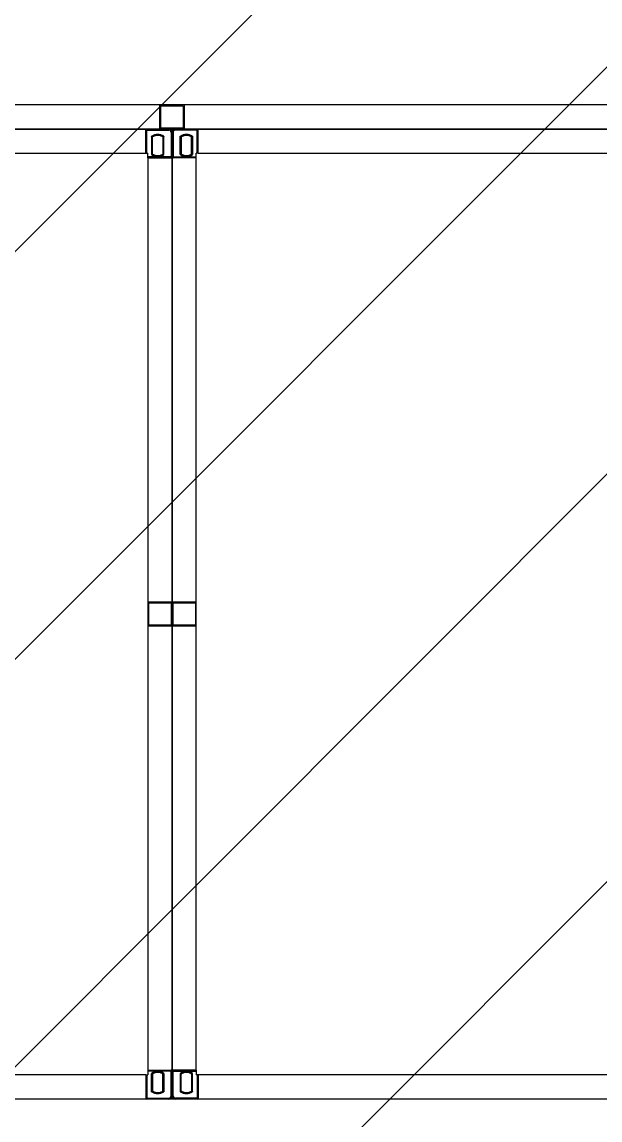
# Model space of a CAD drawing. Header units: millimetres. Extents: x 4133871 to 4440428, y -545651 to -495191.
# Drawn here: x 4199450.8 to 4199665.5, y -501090.8 to -500683.3 of the extents above; entities that cross this region are included whole.
import ezdxf

# ---------------------------------------------------------------- set-up
doc = ezdxf.new("R2010")
doc.units = ezdxf.units.MM
doc.header["$LTSCALE"] = 60
doc.layers.add('3', color=3, linetype='Continuous')

# ---------------------------------------------------------------- blocks, each defined once
blk = doc.blocks.new('KEY PLAN_NEW')
at = {"color": 253}
for p, q in [((-1287.42, -1488.94), (-1580.3, -1488.94)), ((-1405.36, -1491.94), (-1405.36, -1488.94)), ((-1402.36, -1488.94), (-1405.36, -1488.94)), ((-1405.24, -1489.06), (-1402.48, -1489.06)), ((-1405.24, -1489.06), (-1402.48, -1489.06)), ((-1405.24, -1491.82), (-1405.24, -1489.06)), ((-1402.48, -1489.06), (-1402.48, -1491.82)), ((-1402.36, -1488.94), (-1402.36, -1491.94)), ((-1405.36, -1491.94), (-1402.36, -1491.94)), ((-1402.48, -1491.82), (-1405.24, -1491.82)), ((-1460.62, -1494.94), (-1407.1, -1494.94)), ((-1407.1, -1494.94), (-1406.86, -1494.94)), ((-1406.86, -1495.5), (-1406.86, -1494.94)), ((-1406.86, -1495.5), (-1406.86, -1608.38)), ((-1400.62, -1494.94), (-1400.86, -1494.94)), ((-1400.86, -1495.5), (-1400.86, -1494.94)), ((-1400.86, -1608.38), (-1400.86, -1495.5)), ((-1400.62, -1494.94), (-1347.1, -1494.94)), ((-1406.86, -1550.44), (-1406.86, -1553.44)), ((-1406.86, -1550.44), (-1403.86, -1550.44)), ((-1406.74, -1553.32), (-1406.74, -1550.56)), ((-1406.74, -1550.56), (-1403.98, -1550.56)), ((-1403.98, -1550.56), (-1403.98, -1553.32)), ((-1403.98, -1550.56), (-1403.98, -1553.32)), ((-1403.86, -1553.44), (-1403.86, -1550.44)), ((-1403.86, -1550.44), (-1403.86, -1553.44)), ((-1403.86, -1550.44), (-1400.86, -1550.44)), ((-1403.74, -1553.32), (-1403.74, -1550.56)), ((-1403.74, -1550.56), (-1400.98, -1550.56)), ((-1400.98, -1550.56), (-1400.98, -1553.32)), ((-1400.98, -1550.56), (-1400.98, -1553.32)), ((-1400.86, -1553.44), (-1400.86, -1550.44)), ((-1403.86, -1553.44), (-1406.86, -1553.44)), ((-1403.98, -1553.32), (-1406.74, -1553.32)), ((-1400.86, -1553.44), (-1403.86, -1553.44)), ((-1400.98, -1553.32), (-1403.74, -1553.32)), ((-1406.86, -1608.38), (-1406.86, -1608.94)), ((-1400.86, -1608.38), (-1400.86, -1608.94)), ((-1407.1, -1608.94), (-1460.62, -1608.94)), ((-1407.1, -1608.94), (-1406.86, -1608.94)), ((-1400.62, -1608.94), (-1400.86, -1608.94)), ((-1347.1, -1608.94), (-1400.62, -1608.94))]:
    blk.add_line(p, q, dxfattribs=at)
at = {"color": 253, "linetype": 'Continuous'}
for p, q in [((-1407.1, -1494.94), (-1407.1, -1491.94)), ((-1407.1, -1492.06), (-1406.98, -1492.06)), ((-1406.98, -1491.94), (-1406.98, -1492.06)), ((-1406.98, -1494.94), (-1406.98, -1492.06)), ((-1406.98, -1492.06), (-1404.27, -1492.06)), ((-1406.4, -1492.84), (-1406.4, -1495.1)), ((-1406.28, -1495.04), (-1406.28, -1492.91)), ((-1405.01, -1492.91), (-1405.01, -1495.04)), ((-1404.89, -1495.1), (-1404.89, -1492.84)), ((-1404.27, -1492.06), (-1404.27, -1491.94)), ((-1403.98, -1492.06), (-1403.98, -1492.06)), ((-1403.98, -1492.06), (-1403.98, -1492.06)), ((-1403.98, -1492.35), (-1403.86, -1492.35)), ((-1403.98, -1492.35), (-1403.98, -1495.38)), ((-1403.74, -1492.35), (-1403.86, -1492.35)), ((-1403.74, -1492.06), (-1403.74, -1492.06)), ((-1403.74, -1492.06), (-1403.74, -1492.06)), ((-1403.74, -1492.35), (-1403.74, -1495.38)), ((-1403.45, -1492.06), (-1403.45, -1491.94)), ((-1400.74, -1492.06), (-1403.45, -1492.06)), ((-1402.84, -1495.1), (-1402.84, -1492.84)), ((-1402.72, -1492.91), (-1402.72, -1495.04)), ((-1401.45, -1495.04), (-1401.45, -1492.91)), ((-1401.33, -1492.84), (-1401.33, -1495.1)), ((-1400.74, -1491.94), (-1400.74, -1492.06)), ((-1400.62, -1492.06), (-1400.74, -1492.06)), ((-1400.74, -1494.94), (-1400.74, -1492.06)), ((-1400.62, -1494.94), (-1400.62, -1491.94)), ((-1403.98, -1495.38), (-1406.86, -1495.38)), ((-1406.86, -1495.5), (-1403.86, -1495.5)), ((-1403.98, -1495.5), (-1403.98, -1495.38)), ((-1403.98, -1495.38), (-1403.86, -1495.38)), ((-1403.74, -1495.38), (-1403.86, -1495.38)), ((-1400.86, -1495.5), (-1403.86, -1495.5)), ((-1403.74, -1495.5), (-1403.74, -1495.38)), ((-1403.74, -1495.38), (-1400.86, -1495.38)), ((-1406.86, -1608.38), (-1403.86, -1608.38)), ((-1403.98, -1608.38), (-1403.98, -1608.5)), ((-1400.86, -1608.38), (-1403.86, -1608.38)), ((-1403.74, -1608.38), (-1403.74, -1608.5)), ((-1407.1, -1608.94), (-1407.1, -1611.94)), ((-1406.98, -1608.94), (-1406.98, -1611.82)), ((-1403.98, -1608.5), (-1406.86, -1608.5)), ((-1406.4, -1611.04), (-1406.4, -1608.78)), ((-1406.28, -1608.85), (-1406.28, -1610.98)), ((-1405.01, -1610.98), (-1405.01, -1608.85)), ((-1404.89, -1608.78), (-1404.89, -1611.04)), ((-1403.98, -1608.5), (-1403.86, -1608.5)), ((-1403.98, -1611.53), (-1403.98, -1608.5)), ((-1403.74, -1608.5), (-1403.86, -1608.5)), ((-1403.74, -1608.5), (-1400.86, -1608.5)), ((-1403.74, -1611.53), (-1403.74, -1608.5)), ((-1402.84, -1608.78), (-1402.84, -1611.04)), ((-1402.72, -1610.98), (-1402.72, -1608.85)), ((-1401.45, -1608.85), (-1401.45, -1610.98)), ((-1401.33, -1611.04), (-1401.33, -1608.78)), ((-1400.74, -1608.94), (-1400.74, -1611.82)), ((-1400.62, -1608.94), (-1400.62, -1611.94)), ((-1407.1, -1611.82), (-1406.98, -1611.82)), ((-1406.98, -1611.94), (-1406.98, -1611.82)), ((-1406.98, -1611.82), (-1404.27, -1611.82)), ((-1404.27, -1611.82), (-1404.27, -1611.94)), ((-1403.98, -1611.53), (-1403.86, -1611.53)), ((-1403.98, -1611.82), (-1403.98, -1611.82)), ((-1403.98, -1611.82), (-1403.98, -1611.82)), ((-1403.74, -1611.53), (-1403.86, -1611.53)), ((-1403.74, -1611.82), (-1403.74, -1611.82)), ((-1403.74, -1611.82), (-1403.74, -1611.82)), ((-1403.45, -1611.82), (-1403.45, -1611.94)), ((-1400.74, -1611.82), (-1403.45, -1611.82)), ((-1400.74, -1611.94), (-1400.74, -1611.82)), ((-1400.62, -1611.82), (-1400.74, -1611.82))]:
    blk.add_line(p, q, dxfattribs=at)
at = {"color": 253}
for points in [[(-1583.86, -1491.94), (-1583.86, -1431.94), (-1283.86, -1431.94), (-1283.86, -1491.94)], [(-1463.86, -1491.94), (-1403.86, -1491.94), (-1403.86, -1611.94), (-1463.86, -1611.94)], [(-1403.86, -1491.94), (-1343.86, -1491.94), (-1343.86, -1611.94), (-1403.86, -1611.94)]]:
    blk.add_lwpolyline(points, close=True, dxfattribs=at)
at = {"color": 253, "linetype": 'Continuous'}
for centre, radius, start, end in [((-1406.98, -1492.06), 0.12, 90, 180), ((-1405.64, -1493.97), 1.36, 56.2792, 123.7208), ((-1405.64, -1493.97), 1.24, 59.1964, 120.8036), ((-1404.27, -1492.35), 0.41, 0, 90), ((-1404.27, -1492.35), 0.29, 0, 90), ((-1403.45, -1492.35), 0.41, 90, 180), ((-1403.45, -1492.35), 0.29, 90, 180), ((-1402.08, -1493.97), 1.36, 56.2792, 123.7208), ((-1402.08, -1493.97), 1.24, 59.1964, 120.8036), ((-1400.74, -1492.06), 0.12, 0, 90), ((-1405.64, -1493.97), 1.36, 236.2792, 303.7208), ((-1405.64, -1493.97), 1.24, 239.1964, 300.8036), ((-1403.98, -1495.38), 0.12, 270, 0), ((-1403.74, -1495.38), 0.12, 180, 270), ((-1402.08, -1493.97), 1.36, 236.2792, 303.7208), ((-1402.08, -1493.97), 1.24, 239.1964, 300.8036), ((-1403.98, -1608.5), 0.12, 0, 90), ((-1403.74, -1608.5), 0.12, 90, 180), ((-1405.64, -1609.91), 1.36, 56.2792, 123.7208), ((-1405.64, -1609.91), 1.24, 59.1964, 120.8036), ((-1402.08, -1609.91), 1.36, 56.2792, 123.7208), ((-1402.08, -1609.91), 1.24, 59.1964, 120.8036), ((-1405.64, -1609.91), 1.36, 236.2792, 303.7208), ((-1405.64, -1609.91), 1.24, 239.1964, 300.8036), ((-1402.08, -1609.91), 1.36, 236.2792, 303.7208), ((-1402.08, -1609.91), 1.24, 239.1964, 300.8036), ((-1406.98, -1611.82), 0.12, 180, 270), ((-1404.27, -1611.53), 0.41, 270, 0), ((-1404.27, -1611.53), 0.29, 270, 0), ((-1403.45, -1611.53), 0.41, 180, 270), ((-1403.45, -1611.53), 0.29, 180, 270), ((-1400.74, -1611.82), 0.12, 270, 0)]:
    blk.add_arc(centre, radius, start, end, dxfattribs=at)
for points, knots in [([(-1406.28, -1492.91), (-1406.28, -1492.91, 46), (-1406.28, -1492.91, 46), (-1406.28, -1492.91, 46), (-1406.28, -1492.91, 46), (-1406.28, -1492.91, 46), (-1406.28, -1492.91, 46), (-1406.28, -1492.91, 46), (-1406.28, -1492.91, 46), (-1406.28, -1492.91, 46), (-1406.28, -1492.9, 46), (-1406.29, -1492.9, 46), (-1406.29, -1492.9, 46), (-1406.29, -1492.9, 46), (-1406.29, -1492.9, 46), (-1406.29, -1492.9, 46), (-1406.3, -1492.9, 46), (-1406.3, -1492.9, 46), (-1406.3, -1492.9, 46), (-1406.3, -1492.9, 46), (-1406.3, -1492.89, 46), (-1406.3, -1492.89, 46), (-1406.31, -1492.89, 46), (-1406.31, -1492.89, 46), (-1406.32, -1492.89, 46), (-1406.32, -1492.89, 46), (-1406.32, -1492.88, 46), (-1406.32, -1492.88, 46), (-1406.32, -1492.88, 46), (-1406.32, -1492.88, 46), (-1406.33, -1492.88, 46), (-1406.33, -1492.88, 46), (-1406.34, -1492.88, 46), (-1406.34, -1492.87, 46), (-1406.35, -1492.87, 46), (-1406.35, -1492.87, 46), (-1406.35, -1492.87, 46), (-1406.35, -1492.87, 46), (-1406.36, -1492.86, 46), (-1406.36, -1492.86, 46), (-1406.36, -1492.86, 46), (-1406.36, -1492.86, 46), (-1406.37, -1492.86, 46), (-1406.37, -1492.86, 46), (-1406.38, -1492.85, 46), (-1406.38, -1492.85, 46), (-1406.39, -1492.85, 46), (-1406.39, -1492.85, 46), (-1406.39, -1492.84, 46), (-1406.39, -1492.84, 46), (-1406.39, -1492.84, 46), (-1406.4, -1492.84, 46), (-1406.4, -1492.84, 46), (-1406.4, -1492.84, 46)], [0, 0, 0, 0, 0.06206, 0.12459, 0.12459, 0.155854, 0.155854, 0.171487, 0.171487, 0.187119, 0.187119, 0.249648, 0.249648, 0.312178, 0.312178, 0.343442, 0.343442, 0.359075, 0.359075, 0.374707, 0.374707, 0.437236, 0.437236, 0.499766, 0.499766, 0.53103, 0.53103, 0.546663, 0.546663, 0.562295, 0.562295, 0.624824, 0.624824, 0.687353, 0.687353, 0.749883, 0.749883, 0.765515, 0.765515, 0.781147, 0.781147, 0.812412, 0.812412, 0.874941, 0.874941, 0.937471, 0.937471, 0.968735, 0.968735, 0.984368, 0.992184, 0.992184, 1, 1, 1, 1]), ([(-1404.89, -1492.84), (-1404.89, -1492.84, 46), (-1404.89, -1492.84, 46), (-1404.89, -1492.84, 46), (-1404.89, -1492.84, 46), (-1404.89, -1492.84, 46), (-1404.89, -1492.85, 46), (-1404.9, -1492.85, 46), (-1404.9, -1492.85, 46), (-1404.91, -1492.85, 46), (-1404.91, -1492.86, 46), (-1404.92, -1492.86, 46), (-1404.92, -1492.86, 46), (-1404.92, -1492.86, 46), (-1404.93, -1492.86, 46), (-1404.93, -1492.86, 46), (-1404.93, -1492.87, 46), (-1404.93, -1492.87, 46), (-1404.93, -1492.87, 46), (-1404.94, -1492.87, 46), (-1404.94, -1492.87, 46), (-1404.95, -1492.88, 46), (-1404.95, -1492.88, 46), (-1404.96, -1492.88, 46), (-1404.96, -1492.88, 46), (-1404.96, -1492.88, 46), (-1404.96, -1492.88, 46), (-1404.96, -1492.88, 46), (-1404.97, -1492.89, 46), (-1404.97, -1492.89, 46), (-1404.97, -1492.89, 46), (-1404.97, -1492.89, 46), (-1404.98, -1492.89, 46), (-1404.98, -1492.89, 46), (-1404.99, -1492.9, 46), (-1404.99, -1492.9, 46), (-1404.99, -1492.9, 46), (-1404.99, -1492.9, 46), (-1404.99, -1492.9, 46), (-1404.99, -1492.9, 46), (-1404.99, -1492.9, 46), (-1404.99, -1492.9, 46), (-1405, -1492.9, 46), (-1405, -1492.9, 46), (-1405, -1492.91, 46), (-1405, -1492.91, 46), (-1405, -1492.91, 46), (-1405, -1492.91, 46), (-1405, -1492.91, 46), (-1405, -1492.91, 46), (-1405.01, -1492.91, 46), (-1405.01, -1492.91, 46), (-1405.01, -1492.91, 46), (-1405.01, -1492.91, 46)], [0, 0, 0, 0, 0.00782, 0.00782, 0.015639, 0.031279, 0.031279, 0.062557, 0.062557, 0.125114, 0.125114, 0.187671, 0.187671, 0.21895, 0.21895, 0.234589, 0.234589, 0.250228, 0.250228, 0.312785, 0.312785, 0.375342, 0.375342, 0.437899, 0.437899, 0.453538, 0.453538, 0.469178, 0.469178, 0.500456, 0.500456, 0.563013, 0.563013, 0.62557, 0.62557, 0.641209, 0.641209, 0.656849, 0.656849, 0.688127, 0.688127, 0.750684, 0.750684, 0.813241, 0.813241, 0.828881, 0.828881, 0.84452, 0.84452, 0.875798, 0.875798, 0.938355, 1, 1, 1, 1]), ([(-1402.84, -1492.84), (-1402.84, -1492.84, 46), (-1402.84, -1492.84, 46), (-1402.83, -1492.84, 46), (-1402.83, -1492.84, 46), (-1402.83, -1492.84, 46), (-1402.83, -1492.85, 46), (-1402.83, -1492.85, 46), (-1402.82, -1492.85, 46), (-1402.82, -1492.85, 46), (-1402.81, -1492.86, 46), (-1402.81, -1492.86, 46), (-1402.8, -1492.86, 46), (-1402.8, -1492.86, 46), (-1402.8, -1492.86, 46), (-1402.8, -1492.86, 46), (-1402.79, -1492.87, 46), (-1402.79, -1492.87, 46), (-1402.79, -1492.87, 46), (-1402.79, -1492.87, 46), (-1402.78, -1492.87, 46), (-1402.78, -1492.88, 46), (-1402.77, -1492.88, 46), (-1402.77, -1492.88, 46), (-1402.76, -1492.88, 46), (-1402.76, -1492.88, 46), (-1402.76, -1492.88, 46), (-1402.76, -1492.88, 46), (-1402.76, -1492.89, 46), (-1402.76, -1492.89, 46), (-1402.75, -1492.89, 46), (-1402.75, -1492.89, 46), (-1402.74, -1492.89, 46), (-1402.74, -1492.89, 46), (-1402.74, -1492.9, 46), (-1402.74, -1492.9, 46), (-1402.74, -1492.9, 46), (-1402.74, -1492.9, 46), (-1402.73, -1492.9, 46), (-1402.73, -1492.9, 46), (-1402.73, -1492.9, 46), (-1402.73, -1492.9, 46), (-1402.73, -1492.9, 46), (-1402.72, -1492.9, 46), (-1402.72, -1492.91, 46), (-1402.72, -1492.91, 46), (-1402.72, -1492.91, 46), (-1402.72, -1492.91, 46), (-1402.72, -1492.91, 46), (-1402.72, -1492.91, 46), (-1402.72, -1492.91, 46), (-1402.72, -1492.91, 46), (-1402.72, -1492.91, 46), (-1402.72, -1492.91, 46)], [0, 0, 0, 0, 0.00782, 0.00782, 0.015639, 0.031279, 0.031279, 0.062557, 0.062557, 0.125114, 0.125114, 0.187671, 0.187671, 0.21895, 0.21895, 0.234589, 0.234589, 0.250228, 0.250228, 0.312785, 0.312785, 0.375342, 0.375342, 0.437899, 0.437899, 0.453538, 0.453538, 0.469178, 0.469178, 0.500456, 0.500456, 0.563013, 0.563013, 0.62557, 0.62557, 0.641209, 0.641209, 0.656849, 0.656849, 0.688127, 0.688127, 0.750684, 0.750684, 0.813241, 0.813241, 0.828881, 0.828881, 0.84452, 0.84452, 0.875798, 0.875798, 0.938355, 1, 1, 1, 1]), ([(-1401.45, -1492.91), (-1401.45, -1492.91, 46), (-1401.45, -1492.91, 46), (-1401.45, -1492.91, 46), (-1401.44, -1492.91, 46), (-1401.44, -1492.91, 46), (-1401.44, -1492.91, 46), (-1401.44, -1492.91, 46), (-1401.44, -1492.91, 46), (-1401.44, -1492.91, 46), (-1401.44, -1492.9, 46), (-1401.44, -1492.9, 46), (-1401.43, -1492.9, 46), (-1401.43, -1492.9, 46), (-1401.43, -1492.9, 46), (-1401.43, -1492.9, 46), (-1401.43, -1492.9, 46), (-1401.43, -1492.9, 46), (-1401.43, -1492.9, 46), (-1401.43, -1492.9, 46), (-1401.42, -1492.89, 46), (-1401.42, -1492.89, 46), (-1401.41, -1492.89, 46), (-1401.41, -1492.89, 46), (-1401.41, -1492.89, 46), (-1401.41, -1492.89, 46), (-1401.4, -1492.88, 46), (-1401.4, -1492.88, 46), (-1401.4, -1492.88, 46), (-1401.4, -1492.88, 46), (-1401.4, -1492.88, 46), (-1401.39, -1492.88, 46), (-1401.39, -1492.88, 46), (-1401.38, -1492.87, 46), (-1401.38, -1492.87, 46), (-1401.37, -1492.87, 46), (-1401.37, -1492.87, 46), (-1401.37, -1492.87, 46), (-1401.37, -1492.86, 46), (-1401.37, -1492.86, 46), (-1401.36, -1492.86, 46), (-1401.36, -1492.86, 46), (-1401.36, -1492.86, 46), (-1401.35, -1492.86, 46), (-1401.35, -1492.85, 46), (-1401.34, -1492.85, 46), (-1401.34, -1492.85, 46), (-1401.33, -1492.85, 46), (-1401.33, -1492.84, 46), (-1401.33, -1492.84, 46), (-1401.33, -1492.84, 46), (-1401.33, -1492.84, 46), (-1401.33, -1492.84, 46), (-1401.33, -1492.84, 46)], [0, 0, 0, 0, 0.06206, 0.12459, 0.12459, 0.155854, 0.155854, 0.171487, 0.171487, 0.187119, 0.187119, 0.249648, 0.249648, 0.312178, 0.312178, 0.343442, 0.343442, 0.359075, 0.359075, 0.374707, 0.374707, 0.437236, 0.437236, 0.499766, 0.499766, 0.53103, 0.53103, 0.546663, 0.546663, 0.562295, 0.562295, 0.624824, 0.624824, 0.687353, 0.687353, 0.749883, 0.749883, 0.765515, 0.765515, 0.781147, 0.781147, 0.812412, 0.812412, 0.874941, 0.874941, 0.937471, 0.937471, 0.968735, 0.968735, 0.984368, 0.992184, 0.992184, 1, 1, 1, 1]), ([(-1406.28, -1495.04), (-1406.28, -1495.04, 46), (-1406.28, -1495.04, 46), (-1406.28, -1495.04, 46), (-1406.28, -1495.04, 46), (-1406.28, -1495.04, 46), (-1406.28, -1495.04, 46), (-1406.28, -1495.04, 46), (-1406.28, -1495.04, 46), (-1406.28, -1495.04, 46), (-1406.28, -1495.04, 46), (-1406.29, -1495.04, 46), (-1406.29, -1495.05, 46), (-1406.29, -1495.05, 46), (-1406.29, -1495.05, 46), (-1406.29, -1495.05, 46), (-1406.3, -1495.05, 46), (-1406.3, -1495.05, 46), (-1406.3, -1495.05, 46), (-1406.3, -1495.05, 46), (-1406.3, -1495.05, 46), (-1406.3, -1495.05, 46), (-1406.31, -1495.06, 46), (-1406.31, -1495.06, 46), (-1406.32, -1495.06, 46), (-1406.32, -1495.06, 46), (-1406.32, -1495.06, 46), (-1406.32, -1495.06, 46), (-1406.32, -1495.06, 46), (-1406.32, -1495.06, 46), (-1406.33, -1495.07, 46), (-1406.33, -1495.07, 46), (-1406.34, -1495.07, 46), (-1406.34, -1495.07, 46), (-1406.35, -1495.08, 46), (-1406.35, -1495.08, 46), (-1406.35, -1495.08, 46), (-1406.35, -1495.08, 46), (-1406.36, -1495.08, 46), (-1406.36, -1495.08, 46), (-1406.36, -1495.09, 46), (-1406.36, -1495.09, 46), (-1406.37, -1495.09, 46), (-1406.37, -1495.09, 46), (-1406.38, -1495.09, 46), (-1406.38, -1495.1, 46), (-1406.39, -1495.1, 46), (-1406.39, -1495.1, 46), (-1406.39, -1495.1, 46), (-1406.39, -1495.1, 46), (-1406.39, -1495.1, 46), (-1406.4, -1495.1, 46), (-1406.4, -1495.1, 46), (-1406.4, -1495.1, 46)], [0, 0, 0, 0, 0.06206, 0.12459, 0.12459, 0.155854, 0.155854, 0.171487, 0.171487, 0.187119, 0.187119, 0.249648, 0.249648, 0.312178, 0.312178, 0.343442, 0.343442, 0.359075, 0.359075, 0.374707, 0.374707, 0.437236, 0.437236, 0.499766, 0.499766, 0.53103, 0.53103, 0.546663, 0.546663, 0.562295, 0.562295, 0.624824, 0.624824, 0.687353, 0.687353, 0.749883, 0.749883, 0.765515, 0.765515, 0.781147, 0.781147, 0.812412, 0.812412, 0.874941, 0.874941, 0.937471, 0.937471, 0.968735, 0.968735, 0.984368, 0.992184, 0.992184, 1, 1, 1, 1]), ([(-1404.89, -1495.1), (-1404.89, -1495.1, 46), (-1404.89, -1495.1, 46), (-1404.89, -1495.1, 46), (-1404.89, -1495.1, 46), (-1404.89, -1495.1, 46), (-1404.89, -1495.1, 46), (-1404.9, -1495.1, 46), (-1404.9, -1495.1, 46), (-1404.91, -1495.09, 46), (-1404.91, -1495.09, 46), (-1404.92, -1495.09, 46), (-1404.92, -1495.09, 46), (-1404.92, -1495.09, 46), (-1404.93, -1495.08, 46), (-1404.93, -1495.08, 46), (-1404.93, -1495.08, 46), (-1404.93, -1495.08, 46), (-1404.93, -1495.08, 46), (-1404.94, -1495.08, 46), (-1404.94, -1495.07, 46), (-1404.95, -1495.07, 46), (-1404.95, -1495.07, 46), (-1404.96, -1495.07, 46), (-1404.96, -1495.06, 46), (-1404.96, -1495.06, 46), (-1404.96, -1495.06, 46), (-1404.96, -1495.06, 46), (-1404.97, -1495.06, 46), (-1404.97, -1495.06, 46), (-1404.97, -1495.06, 46), (-1404.97, -1495.06, 46), (-1404.98, -1495.05, 46), (-1404.98, -1495.05, 46), (-1404.99, -1495.05, 46), (-1404.99, -1495.05, 46), (-1404.99, -1495.05, 46), (-1404.99, -1495.05, 46), (-1404.99, -1495.05, 46), (-1404.99, -1495.05, 46), (-1404.99, -1495.05, 46), (-1404.99, -1495.05, 46), (-1405, -1495.04, 46), (-1405, -1495.04, 46), (-1405, -1495.04, 46), (-1405, -1495.04, 46), (-1405, -1495.04, 46), (-1405, -1495.04, 46), (-1405, -1495.04, 46), (-1405, -1495.04, 46), (-1405.01, -1495.04, 46), (-1405.01, -1495.04, 46), (-1405.01, -1495.04, 46), (-1405.01, -1495.04, 46)], [0, 0, 0, 0, 0.00782, 0.00782, 0.015639, 0.031279, 0.031279, 0.062557, 0.062557, 0.125114, 0.125114, 0.187671, 0.187671, 0.21895, 0.21895, 0.234589, 0.234589, 0.250228, 0.250228, 0.312785, 0.312785, 0.375342, 0.375342, 0.437899, 0.437899, 0.453538, 0.453538, 0.469178, 0.469178, 0.500456, 0.500456, 0.563013, 0.563013, 0.62557, 0.62557, 0.641209, 0.641209, 0.656849, 0.656849, 0.688127, 0.688127, 0.750684, 0.750684, 0.813241, 0.813241, 0.828881, 0.828881, 0.84452, 0.84452, 0.875798, 0.875798, 0.938355, 1, 1, 1, 1]), ([(-1402.84, -1495.1), (-1402.84, -1495.1, 46), (-1402.84, -1495.1, 46), (-1402.83, -1495.1, 46), (-1402.83, -1495.1, 46), (-1402.83, -1495.1, 46), (-1402.83, -1495.1, 46), (-1402.83, -1495.1, 46), (-1402.82, -1495.1, 46), (-1402.82, -1495.09, 46), (-1402.81, -1495.09, 46), (-1402.81, -1495.09, 46), (-1402.8, -1495.09, 46), (-1402.8, -1495.09, 46), (-1402.8, -1495.08, 46), (-1402.8, -1495.08, 46), (-1402.79, -1495.08, 46), (-1402.79, -1495.08, 46), (-1402.79, -1495.08, 46), (-1402.79, -1495.08, 46), (-1402.78, -1495.07, 46), (-1402.78, -1495.07, 46), (-1402.77, -1495.07, 46), (-1402.77, -1495.07, 46), (-1402.76, -1495.06, 46), (-1402.76, -1495.06, 46), (-1402.76, -1495.06, 46), (-1402.76, -1495.06, 46), (-1402.76, -1495.06, 46), (-1402.76, -1495.06, 46), (-1402.75, -1495.06, 46), (-1402.75, -1495.06, 46), (-1402.74, -1495.05, 46), (-1402.74, -1495.05, 46), (-1402.74, -1495.05, 46), (-1402.74, -1495.05, 46), (-1402.74, -1495.05, 46), (-1402.74, -1495.05, 46), (-1402.73, -1495.05, 46), (-1402.73, -1495.05, 46), (-1402.73, -1495.05, 46), (-1402.73, -1495.05, 46), (-1402.73, -1495.04, 46), (-1402.72, -1495.04, 46), (-1402.72, -1495.04, 46), (-1402.72, -1495.04, 46), (-1402.72, -1495.04, 46), (-1402.72, -1495.04, 46), (-1402.72, -1495.04, 46), (-1402.72, -1495.04, 46), (-1402.72, -1495.04, 46), (-1402.72, -1495.04, 46), (-1402.72, -1495.04, 46), (-1402.72, -1495.04, 46)], [0, 0, 0, 0, 0.00782, 0.00782, 0.015639, 0.031279, 0.031279, 0.062557, 0.062557, 0.125114, 0.125114, 0.187671, 0.187671, 0.21895, 0.21895, 0.234589, 0.234589, 0.250228, 0.250228, 0.312785, 0.312785, 0.375342, 0.375342, 0.437899, 0.437899, 0.453538, 0.453538, 0.469178, 0.469178, 0.500456, 0.500456, 0.563013, 0.563013, 0.62557, 0.62557, 0.641209, 0.641209, 0.656849, 0.656849, 0.688127, 0.688127, 0.750684, 0.750684, 0.813241, 0.813241, 0.828881, 0.828881, 0.84452, 0.84452, 0.875798, 0.875798, 0.938355, 1, 1, 1, 1]), ([(-1401.45, -1495.04), (-1401.45, -1495.04, 46), (-1401.45, -1495.04, 46), (-1401.45, -1495.04, 46), (-1401.44, -1495.04, 46), (-1401.44, -1495.04, 46), (-1401.44, -1495.04, 46), (-1401.44, -1495.04, 46), (-1401.44, -1495.04, 46), (-1401.44, -1495.04, 46), (-1401.44, -1495.04, 46), (-1401.44, -1495.04, 46), (-1401.43, -1495.05, 46), (-1401.43, -1495.05, 46), (-1401.43, -1495.05, 46), (-1401.43, -1495.05, 46), (-1401.43, -1495.05, 46), (-1401.43, -1495.05, 46), (-1401.43, -1495.05, 46), (-1401.43, -1495.05, 46), (-1401.42, -1495.05, 46), (-1401.42, -1495.05, 46), (-1401.41, -1495.06, 46), (-1401.41, -1495.06, 46), (-1401.41, -1495.06, 46), (-1401.41, -1495.06, 46), (-1401.4, -1495.06, 46), (-1401.4, -1495.06, 46), (-1401.4, -1495.06, 46), (-1401.4, -1495.06, 46), (-1401.4, -1495.07, 46), (-1401.39, -1495.07, 46), (-1401.39, -1495.07, 46), (-1401.38, -1495.07, 46), (-1401.38, -1495.08, 46), (-1401.37, -1495.08, 46), (-1401.37, -1495.08, 46), (-1401.37, -1495.08, 46), (-1401.37, -1495.08, 46), (-1401.37, -1495.08, 46), (-1401.36, -1495.09, 46), (-1401.36, -1495.09, 46), (-1401.36, -1495.09, 46), (-1401.35, -1495.09, 46), (-1401.35, -1495.09, 46), (-1401.34, -1495.1, 46), (-1401.34, -1495.1, 46), (-1401.33, -1495.1, 46), (-1401.33, -1495.1, 46), (-1401.33, -1495.1, 46), (-1401.33, -1495.1, 46), (-1401.33, -1495.1, 46), (-1401.33, -1495.1, 46), (-1401.33, -1495.1, 46)], [0, 0, 0, 0, 0.06206, 0.12459, 0.12459, 0.155854, 0.155854, 0.171487, 0.171487, 0.187119, 0.187119, 0.249648, 0.249648, 0.312178, 0.312178, 0.343442, 0.343442, 0.359075, 0.359075, 0.374707, 0.374707, 0.437236, 0.437236, 0.499766, 0.499766, 0.53103, 0.53103, 0.546663, 0.546663, 0.562295, 0.562295, 0.624824, 0.624824, 0.687353, 0.687353, 0.749883, 0.749883, 0.765515, 0.765515, 0.781147, 0.781147, 0.812412, 0.812412, 0.874941, 0.874941, 0.937471, 0.937471, 0.968735, 0.968735, 0.984368, 0.992184, 0.992184, 1, 1, 1, 1]), ([(-1406.28, -1608.85), (-1406.28, -1608.85, 46), (-1406.28, -1608.85, 46), (-1406.28, -1608.85, 46), (-1406.28, -1608.85, 46), (-1406.28, -1608.85, 46), (-1406.28, -1608.85, 46), (-1406.28, -1608.85, 46), (-1406.28, -1608.85, 46), (-1406.28, -1608.85, 46), (-1406.28, -1608.84, 46), (-1406.29, -1608.84, 46), (-1406.29, -1608.84, 46), (-1406.29, -1608.84, 46), (-1406.29, -1608.84, 46), (-1406.29, -1608.84, 46), (-1406.3, -1608.84, 46), (-1406.3, -1608.84, 46), (-1406.3, -1608.84, 46), (-1406.3, -1608.84, 46), (-1406.3, -1608.83, 46), (-1406.3, -1608.83, 46), (-1406.31, -1608.83, 46), (-1406.31, -1608.83, 46), (-1406.32, -1608.83, 46), (-1406.32, -1608.83, 46), (-1406.32, -1608.82, 46), (-1406.32, -1608.82, 46), (-1406.32, -1608.82, 46), (-1406.32, -1608.82, 46), (-1406.33, -1608.82, 46), (-1406.33, -1608.82, 46), (-1406.34, -1608.82, 46), (-1406.34, -1608.81, 46), (-1406.35, -1608.81, 46), (-1406.35, -1608.81, 46), (-1406.35, -1608.81, 46), (-1406.35, -1608.81, 46), (-1406.36, -1608.8, 46), (-1406.36, -1608.8, 46), (-1406.36, -1608.8, 46), (-1406.36, -1608.8, 46), (-1406.37, -1608.8, 46), (-1406.37, -1608.8, 46), (-1406.38, -1608.79, 46), (-1406.38, -1608.79, 46), (-1406.39, -1608.79, 46), (-1406.39, -1608.79, 46), (-1406.39, -1608.78, 46), (-1406.39, -1608.78, 46), (-1406.39, -1608.78, 46), (-1406.4, -1608.78, 46), (-1406.4, -1608.78, 46), (-1406.4, -1608.78, 46)], [0, 0, 0, 0, 0.06206, 0.12459, 0.12459, 0.155854, 0.155854, 0.171487, 0.171487, 0.187119, 0.187119, 0.249648, 0.249648, 0.312178, 0.312178, 0.343442, 0.343442, 0.359075, 0.359075, 0.374707, 0.374707, 0.437236, 0.437236, 0.499766, 0.499766, 0.53103, 0.53103, 0.546663, 0.546663, 0.562295, 0.562295, 0.624824, 0.624824, 0.687353, 0.687353, 0.749883, 0.749883, 0.765515, 0.765515, 0.781147, 0.781147, 0.812412, 0.812412, 0.874941, 0.874941, 0.937471, 0.937471, 0.968735, 0.968735, 0.984368, 0.992184, 0.992184, 1, 1, 1, 1]), ([(-1404.89, -1608.78), (-1404.89, -1608.78, 46), (-1404.89, -1608.78, 46), (-1404.89, -1608.78, 46), (-1404.89, -1608.78, 46), (-1404.89, -1608.78, 46), (-1404.89, -1608.79, 46), (-1404.9, -1608.79, 46), (-1404.9, -1608.79, 46), (-1404.91, -1608.79, 46), (-1404.91, -1608.8, 46), (-1404.92, -1608.8, 46), (-1404.92, -1608.8, 46), (-1404.92, -1608.8, 46), (-1404.93, -1608.8, 46), (-1404.93, -1608.8, 46), (-1404.93, -1608.81, 46), (-1404.93, -1608.81, 46), (-1404.93, -1608.81, 46), (-1404.94, -1608.81, 46), (-1404.94, -1608.81, 46), (-1404.95, -1608.82, 46), (-1404.95, -1608.82, 46), (-1404.96, -1608.82, 46), (-1404.96, -1608.82, 46), (-1404.96, -1608.82, 46), (-1404.96, -1608.82, 46), (-1404.96, -1608.82, 46), (-1404.97, -1608.83, 46), (-1404.97, -1608.83, 46), (-1404.97, -1608.83, 46), (-1404.97, -1608.83, 46), (-1404.98, -1608.83, 46), (-1404.98, -1608.83, 46), (-1404.99, -1608.84, 46), (-1404.99, -1608.84, 46), (-1404.99, -1608.84, 46), (-1404.99, -1608.84, 46), (-1404.99, -1608.84, 46), (-1404.99, -1608.84, 46), (-1404.99, -1608.84, 46), (-1404.99, -1608.84, 46), (-1405, -1608.84, 46), (-1405, -1608.84, 46), (-1405, -1608.85, 46), (-1405, -1608.85, 46), (-1405, -1608.85, 46), (-1405, -1608.85, 46), (-1405, -1608.85, 46), (-1405, -1608.85, 46), (-1405.01, -1608.85, 46), (-1405.01, -1608.85, 46), (-1405.01, -1608.85, 46), (-1405.01, -1608.85, 46)], [0, 0, 0, 0, 0.00782, 0.00782, 0.015639, 0.031279, 0.031279, 0.062557, 0.062557, 0.125114, 0.125114, 0.187671, 0.187671, 0.21895, 0.21895, 0.234589, 0.234589, 0.250228, 0.250228, 0.312785, 0.312785, 0.375342, 0.375342, 0.437899, 0.437899, 0.453538, 0.453538, 0.469178, 0.469178, 0.500456, 0.500456, 0.563013, 0.563013, 0.62557, 0.62557, 0.641209, 0.641209, 0.656849, 0.656849, 0.688127, 0.688127, 0.750684, 0.750684, 0.813241, 0.813241, 0.828881, 0.828881, 0.84452, 0.84452, 0.875798, 0.875798, 0.938355, 1, 1, 1, 1]), ([(-1402.84, -1608.78), (-1402.84, -1608.78, 46), (-1402.84, -1608.78, 46), (-1402.83, -1608.78, 46), (-1402.83, -1608.78, 46), (-1402.83, -1608.78, 46), (-1402.83, -1608.79, 46), (-1402.83, -1608.79, 46), (-1402.82, -1608.79, 46), (-1402.82, -1608.79, 46), (-1402.81, -1608.8, 46), (-1402.81, -1608.8, 46), (-1402.8, -1608.8, 46), (-1402.8, -1608.8, 46), (-1402.8, -1608.8, 46), (-1402.8, -1608.8, 46), (-1402.79, -1608.81, 46), (-1402.79, -1608.81, 46), (-1402.79, -1608.81, 46), (-1402.79, -1608.81, 46), (-1402.78, -1608.81, 46), (-1402.78, -1608.82, 46), (-1402.77, -1608.82, 46), (-1402.77, -1608.82, 46), (-1402.76, -1608.82, 46), (-1402.76, -1608.82, 46), (-1402.76, -1608.82, 46), (-1402.76, -1608.82, 46), (-1402.76, -1608.83, 46), (-1402.76, -1608.83, 46), (-1402.75, -1608.83, 46), (-1402.75, -1608.83, 46), (-1402.74, -1608.83, 46), (-1402.74, -1608.83, 46), (-1402.74, -1608.84, 46), (-1402.74, -1608.84, 46), (-1402.74, -1608.84, 46), (-1402.74, -1608.84, 46), (-1402.73, -1608.84, 46), (-1402.73, -1608.84, 46), (-1402.73, -1608.84, 46), (-1402.73, -1608.84, 46), (-1402.73, -1608.84, 46), (-1402.72, -1608.84, 46), (-1402.72, -1608.85, 46), (-1402.72, -1608.85, 46), (-1402.72, -1608.85, 46), (-1402.72, -1608.85, 46), (-1402.72, -1608.85, 46), (-1402.72, -1608.85, 46), (-1402.72, -1608.85, 46), (-1402.72, -1608.85, 46), (-1402.72, -1608.85, 46), (-1402.72, -1608.85, 46)], [0, 0, 0, 0, 0.00782, 0.00782, 0.015639, 0.031279, 0.031279, 0.062557, 0.062557, 0.125114, 0.125114, 0.187671, 0.187671, 0.21895, 0.21895, 0.234589, 0.234589, 0.250228, 0.250228, 0.312785, 0.312785, 0.375342, 0.375342, 0.437899, 0.437899, 0.453538, 0.453538, 0.469178, 0.469178, 0.500456, 0.500456, 0.563013, 0.563013, 0.62557, 0.62557, 0.641209, 0.641209, 0.656849, 0.656849, 0.688127, 0.688127, 0.750684, 0.750684, 0.813241, 0.813241, 0.828881, 0.828881, 0.84452, 0.84452, 0.875798, 0.875798, 0.938355, 1, 1, 1, 1]), ([(-1401.45, -1608.85), (-1401.45, -1608.85, 46), (-1401.45, -1608.85, 46), (-1401.45, -1608.85, 46), (-1401.44, -1608.85, 46), (-1401.44, -1608.85, 46), (-1401.44, -1608.85, 46), (-1401.44, -1608.85, 46), (-1401.44, -1608.85, 46), (-1401.44, -1608.85, 46), (-1401.44, -1608.84, 46), (-1401.44, -1608.84, 46), (-1401.43, -1608.84, 46), (-1401.43, -1608.84, 46), (-1401.43, -1608.84, 46), (-1401.43, -1608.84, 46), (-1401.43, -1608.84, 46), (-1401.43, -1608.84, 46), (-1401.43, -1608.84, 46), (-1401.43, -1608.84, 46), (-1401.42, -1608.83, 46), (-1401.42, -1608.83, 46), (-1401.41, -1608.83, 46), (-1401.41, -1608.83, 46), (-1401.41, -1608.83, 46), (-1401.41, -1608.83, 46), (-1401.4, -1608.82, 46), (-1401.4, -1608.82, 46), (-1401.4, -1608.82, 46), (-1401.4, -1608.82, 46), (-1401.4, -1608.82, 46), (-1401.39, -1608.82, 46), (-1401.39, -1608.82, 46), (-1401.38, -1608.81, 46), (-1401.38, -1608.81, 46), (-1401.37, -1608.81, 46), (-1401.37, -1608.81, 46), (-1401.37, -1608.81, 46), (-1401.37, -1608.8, 46), (-1401.37, -1608.8, 46), (-1401.36, -1608.8, 46), (-1401.36, -1608.8, 46), (-1401.36, -1608.8, 46), (-1401.35, -1608.8, 46), (-1401.35, -1608.79, 46), (-1401.34, -1608.79, 46), (-1401.34, -1608.79, 46), (-1401.33, -1608.79, 46), (-1401.33, -1608.78, 46), (-1401.33, -1608.78, 46), (-1401.33, -1608.78, 46), (-1401.33, -1608.78, 46), (-1401.33, -1608.78, 46), (-1401.33, -1608.78, 46)], [0, 0, 0, 0, 0.06206, 0.12459, 0.12459, 0.155854, 0.155854, 0.171487, 0.171487, 0.187119, 0.187119, 0.249648, 0.249648, 0.312178, 0.312178, 0.343442, 0.343442, 0.359075, 0.359075, 0.374707, 0.374707, 0.437236, 0.437236, 0.499766, 0.499766, 0.53103, 0.53103, 0.546663, 0.546663, 0.562295, 0.562295, 0.624824, 0.624824, 0.687353, 0.687353, 0.749883, 0.749883, 0.765515, 0.765515, 0.781147, 0.781147, 0.812412, 0.812412, 0.874941, 0.874941, 0.937471, 0.937471, 0.968735, 0.968735, 0.984368, 0.992184, 0.992184, 1, 1, 1, 1]), ([(-1406.28, -1610.98), (-1406.28, -1610.98, 46), (-1406.28, -1610.98, 46), (-1406.28, -1610.98, 46), (-1406.28, -1610.98, 46), (-1406.28, -1610.98, 46), (-1406.28, -1610.98, 46), (-1406.28, -1610.98, 46), (-1406.28, -1610.98, 46), (-1406.28, -1610.98, 46), (-1406.28, -1610.98, 46), (-1406.29, -1610.98, 46), (-1406.29, -1610.99, 46), (-1406.29, -1610.99, 46), (-1406.29, -1610.99, 46), (-1406.29, -1610.99, 46), (-1406.3, -1610.99, 46), (-1406.3, -1610.99, 46), (-1406.3, -1610.99, 46), (-1406.3, -1610.99, 46), (-1406.3, -1610.99, 46), (-1406.3, -1610.99, 46), (-1406.31, -1611, 46), (-1406.31, -1611, 46), (-1406.32, -1611, 46), (-1406.32, -1611, 46), (-1406.32, -1611, 46), (-1406.32, -1611, 46), (-1406.32, -1611, 46), (-1406.32, -1611, 46), (-1406.33, -1611.01, 46), (-1406.33, -1611.01, 46), (-1406.34, -1611.01, 46), (-1406.34, -1611.01, 46), (-1406.35, -1611.02, 46), (-1406.35, -1611.02, 46), (-1406.35, -1611.02, 46), (-1406.35, -1611.02, 46), (-1406.36, -1611.02, 46), (-1406.36, -1611.02, 46), (-1406.36, -1611.03, 46), (-1406.36, -1611.03, 46), (-1406.37, -1611.03, 46), (-1406.37, -1611.03, 46), (-1406.38, -1611.03, 46), (-1406.38, -1611.04, 46), (-1406.39, -1611.04, 46), (-1406.39, -1611.04, 46), (-1406.39, -1611.04, 46), (-1406.39, -1611.04, 46), (-1406.39, -1611.04, 46), (-1406.4, -1611.04, 46), (-1406.4, -1611.04, 46), (-1406.4, -1611.04, 46)], [0, 0, 0, 0, 0.06206, 0.12459, 0.12459, 0.155854, 0.155854, 0.171487, 0.171487, 0.187119, 0.187119, 0.249648, 0.249648, 0.312178, 0.312178, 0.343442, 0.343442, 0.359075, 0.359075, 0.374707, 0.374707, 0.437236, 0.437236, 0.499766, 0.499766, 0.53103, 0.53103, 0.546663, 0.546663, 0.562295, 0.562295, 0.624824, 0.624824, 0.687353, 0.687353, 0.749883, 0.749883, 0.765515, 0.765515, 0.781147, 0.781147, 0.812412, 0.812412, 0.874941, 0.874941, 0.937471, 0.937471, 0.968735, 0.968735, 0.984368, 0.992184, 0.992184, 1, 1, 1, 1]), ([(-1404.89, -1611.04), (-1404.89, -1611.04, 46), (-1404.89, -1611.04, 46), (-1404.89, -1611.04, 46), (-1404.89, -1611.04, 46), (-1404.89, -1611.04, 46), (-1404.89, -1611.04, 46), (-1404.9, -1611.04, 46), (-1404.9, -1611.04, 46), (-1404.91, -1611.03, 46), (-1404.91, -1611.03, 46), (-1404.92, -1611.03, 46), (-1404.92, -1611.03, 46), (-1404.92, -1611.03, 46), (-1404.93, -1611.02, 46), (-1404.93, -1611.02, 46), (-1404.93, -1611.02, 46), (-1404.93, -1611.02, 46), (-1404.93, -1611.02, 46), (-1404.94, -1611.02, 46), (-1404.94, -1611.01, 46), (-1404.95, -1611.01, 46), (-1404.95, -1611.01, 46), (-1404.96, -1611.01, 46), (-1404.96, -1611, 46), (-1404.96, -1611, 46), (-1404.96, -1611, 46), (-1404.96, -1611, 46), (-1404.97, -1611, 46), (-1404.97, -1611, 46), (-1404.97, -1611, 46), (-1404.97, -1611, 46), (-1404.98, -1610.99, 46), (-1404.98, -1610.99, 46), (-1404.99, -1610.99, 46), (-1404.99, -1610.99, 46), (-1404.99, -1610.99, 46), (-1404.99, -1610.99, 46), (-1404.99, -1610.99, 46), (-1404.99, -1610.99, 46), (-1404.99, -1610.99, 46), (-1404.99, -1610.99, 46), (-1405, -1610.98, 46), (-1405, -1610.98, 46), (-1405, -1610.98, 46), (-1405, -1610.98, 46), (-1405, -1610.98, 46), (-1405, -1610.98, 46), (-1405, -1610.98, 46), (-1405, -1610.98, 46), (-1405.01, -1610.98, 46), (-1405.01, -1610.98, 46), (-1405.01, -1610.98, 46), (-1405.01, -1610.98, 46)], [0, 0, 0, 0, 0.00782, 0.00782, 0.015639, 0.031279, 0.031279, 0.062557, 0.062557, 0.125114, 0.125114, 0.187671, 0.187671, 0.21895, 0.21895, 0.234589, 0.234589, 0.250228, 0.250228, 0.312785, 0.312785, 0.375342, 0.375342, 0.437899, 0.437899, 0.453538, 0.453538, 0.469178, 0.469178, 0.500456, 0.500456, 0.563013, 0.563013, 0.62557, 0.62557, 0.641209, 0.641209, 0.656849, 0.656849, 0.688127, 0.688127, 0.750684, 0.750684, 0.813241, 0.813241, 0.828881, 0.828881, 0.84452, 0.84452, 0.875798, 0.875798, 0.938355, 1, 1, 1, 1]), ([(-1402.84, -1611.04), (-1402.84, -1611.04, 46), (-1402.84, -1611.04, 46), (-1402.83, -1611.04, 46), (-1402.83, -1611.04, 46), (-1402.83, -1611.04, 46), (-1402.83, -1611.04, 46), (-1402.83, -1611.04, 46), (-1402.82, -1611.04, 46), (-1402.82, -1611.03, 46), (-1402.81, -1611.03, 46), (-1402.81, -1611.03, 46), (-1402.8, -1611.03, 46), (-1402.8, -1611.03, 46), (-1402.8, -1611.02, 46), (-1402.8, -1611.02, 46), (-1402.79, -1611.02, 46), (-1402.79, -1611.02, 46), (-1402.79, -1611.02, 46), (-1402.79, -1611.02, 46), (-1402.78, -1611.01, 46), (-1402.78, -1611.01, 46), (-1402.77, -1611.01, 46), (-1402.77, -1611.01, 46), (-1402.76, -1611, 46), (-1402.76, -1611, 46), (-1402.76, -1611, 46), (-1402.76, -1611, 46), (-1402.76, -1611, 46), (-1402.76, -1611, 46), (-1402.75, -1611, 46), (-1402.75, -1611, 46), (-1402.74, -1610.99, 46), (-1402.74, -1610.99, 46), (-1402.74, -1610.99, 46), (-1402.74, -1610.99, 46), (-1402.74, -1610.99, 46), (-1402.74, -1610.99, 46), (-1402.73, -1610.99, 46), (-1402.73, -1610.99, 46), (-1402.73, -1610.99, 46), (-1402.73, -1610.99, 46), (-1402.73, -1610.98, 46), (-1402.72, -1610.98, 46), (-1402.72, -1610.98, 46), (-1402.72, -1610.98, 46), (-1402.72, -1610.98, 46), (-1402.72, -1610.98, 46), (-1402.72, -1610.98, 46), (-1402.72, -1610.98, 46), (-1402.72, -1610.98, 46), (-1402.72, -1610.98, 46), (-1402.72, -1610.98, 46), (-1402.72, -1610.98, 46)], [0, 0, 0, 0, 0.00782, 0.00782, 0.015639, 0.031279, 0.031279, 0.062557, 0.062557, 0.125114, 0.125114, 0.187671, 0.187671, 0.21895, 0.21895, 0.234589, 0.234589, 0.250228, 0.250228, 0.312785, 0.312785, 0.375342, 0.375342, 0.437899, 0.437899, 0.453538, 0.453538, 0.469178, 0.469178, 0.500456, 0.500456, 0.563013, 0.563013, 0.62557, 0.62557, 0.641209, 0.641209, 0.656849, 0.656849, 0.688127, 0.688127, 0.750684, 0.750684, 0.813241, 0.813241, 0.828881, 0.828881, 0.84452, 0.84452, 0.875798, 0.875798, 0.938355, 1, 1, 1, 1]), ([(-1401.45, -1610.98), (-1401.45, -1610.98, 46), (-1401.45, -1610.98, 46), (-1401.45, -1610.98, 46), (-1401.44, -1610.98, 46), (-1401.44, -1610.98, 46), (-1401.44, -1610.98, 46), (-1401.44, -1610.98, 46), (-1401.44, -1610.98, 46), (-1401.44, -1610.98, 46), (-1401.44, -1610.98, 46), (-1401.44, -1610.98, 46), (-1401.43, -1610.99, 46), (-1401.43, -1610.99, 46), (-1401.43, -1610.99, 46), (-1401.43, -1610.99, 46), (-1401.43, -1610.99, 46), (-1401.43, -1610.99, 46), (-1401.43, -1610.99, 46), (-1401.43, -1610.99, 46), (-1401.42, -1610.99, 46), (-1401.42, -1610.99, 46), (-1401.41, -1611, 46), (-1401.41, -1611, 46), (-1401.41, -1611, 46), (-1401.41, -1611, 46), (-1401.4, -1611, 46), (-1401.4, -1611, 46), (-1401.4, -1611, 46), (-1401.4, -1611, 46), (-1401.4, -1611.01, 46), (-1401.39, -1611.01, 46), (-1401.39, -1611.01, 46), (-1401.38, -1611.01, 46), (-1401.38, -1611.02, 46), (-1401.37, -1611.02, 46), (-1401.37, -1611.02, 46), (-1401.37, -1611.02, 46), (-1401.37, -1611.02, 46), (-1401.37, -1611.02, 46), (-1401.36, -1611.03, 46), (-1401.36, -1611.03, 46), (-1401.36, -1611.03, 46), (-1401.35, -1611.03, 46), (-1401.35, -1611.03, 46), (-1401.34, -1611.04, 46), (-1401.34, -1611.04, 46), (-1401.33, -1611.04, 46), (-1401.33, -1611.04, 46), (-1401.33, -1611.04, 46), (-1401.33, -1611.04, 46), (-1401.33, -1611.04, 46), (-1401.33, -1611.04, 46), (-1401.33, -1611.04, 46)], [0, 0, 0, 0, 0.06206, 0.12459, 0.12459, 0.155854, 0.155854, 0.171487, 0.171487, 0.187119, 0.187119, 0.249648, 0.249648, 0.312178, 0.312178, 0.343442, 0.343442, 0.359075, 0.359075, 0.374707, 0.374707, 0.437236, 0.437236, 0.499766, 0.499766, 0.53103, 0.53103, 0.546663, 0.546663, 0.562295, 0.562295, 0.624824, 0.624824, 0.687353, 0.687353, 0.749883, 0.749883, 0.765515, 0.765515, 0.781147, 0.781147, 0.812412, 0.812412, 0.874941, 0.874941, 0.937471, 0.937471, 0.968735, 0.968735, 0.984368, 0.992184, 0.992184, 1, 1, 1, 1])]:
    blk.add_open_spline(points, degree=3, knots=knots, dxfattribs=at)

msp = doc.modelspace()

# ---------------------------------------------------------------- hatches: boundary and pattern name
at = {"layer": '3'}
h = msp.add_hatch(dxfattribs=at)
h.set_pattern_fill('ANSI31', color=256, scale=855.36)
h.set_pattern_definition([(45, (-12566.07, -107751.94), (-75.603857, 75.603857), [])])
h.paths.add_polyline_path([(4199046.58, -500083.05), (4199226.58, -500083.05), (4199226.58, -499723.05), (4199766.58, -499723.05), (4199766.58, -499543.05), (4200866.58, -499543.05), (4200866.58, -499665.45), (4201706.94, -499665.45), (4201706.94, -500263.05), (4201766.58, -500263.05), (4201766.58, -501723.05), (4200515.58, -501723.05), (4200515.58, -501727.55), (4200506.58, -501727.55), (4200506.58, -501903.05), (4199946.58, -501903.05), (4199946.58, -501543.05), (4199586.58, -501543.05), (4199586.58, -501183.05), (4199226.58, -501183.05), (4199226.58, -500823.05), (4198686.58, -500823.05), (4198686.58, -500443.05), (4199046.58, -500443.05)])

# ---------------------------------------------------------------- block references
at = {"xscale": 3, "yscale": 3, "zscale": 3}
msp.add_blockref('KEY PLAN_NEW', (4203718.16, -496247.22), dxfattribs=at)

doc.saveas('drawing.dxf')
